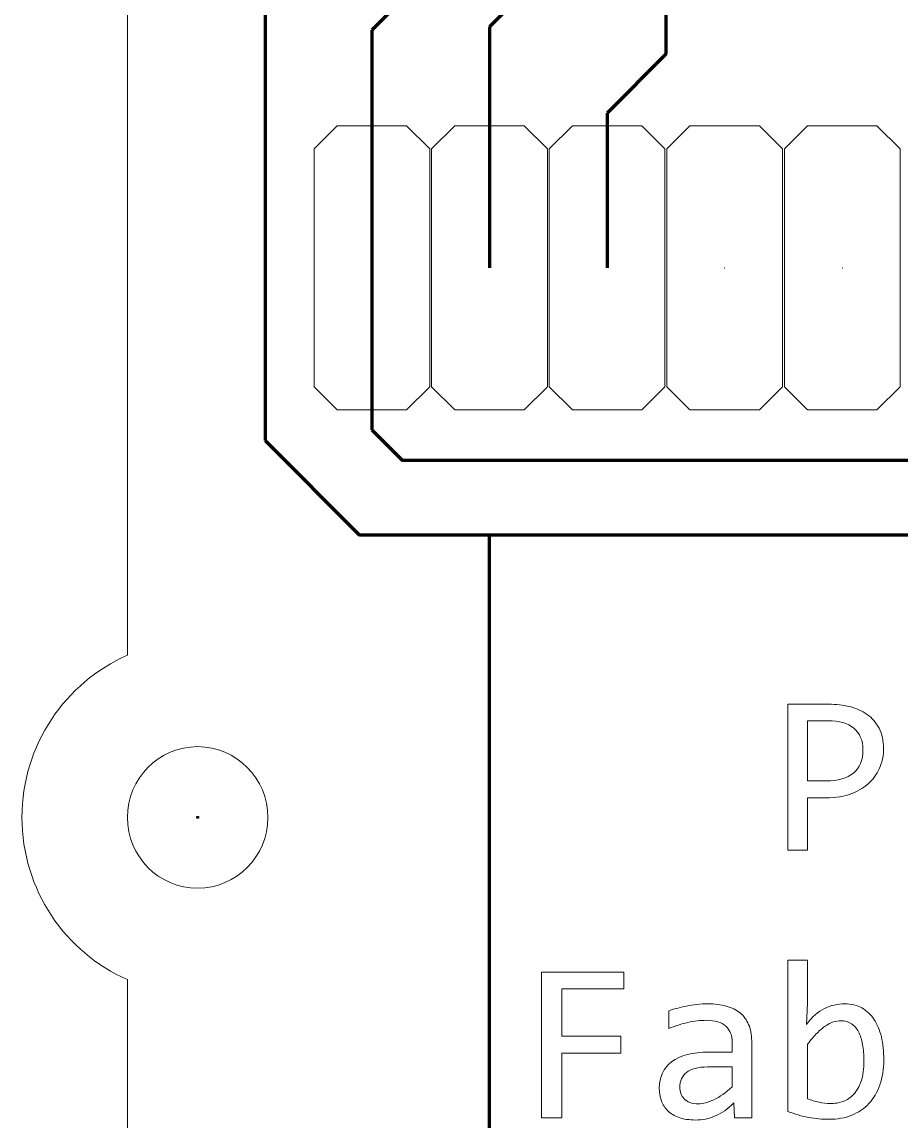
# Model space of a CAD drawing. Header units: millimetres. Extents: x -145 to 148, y -255 to 152.
# Drawn here: x 14.64 to 33.63, y 99.66 to 123.4 of the extents above; entities that cross this region are included whole.
import ezdxf

# ---------------------------------------------------------------- set-up
doc = ezdxf.new("R2010")
doc.units = ezdxf.units.MM
doc.header["$MEASUREMENT"] = 0
doc.layers.add('Layer 1', color=7, linetype='Continuous')

msp = doc.modelspace()

# ---------------------------------------------------------------- linework, layer by layer
at = {"layer": 'Layer 1', "lineweight": 18}
msp.add_ellipse((18.4384, 106.2204), major_axis=(0, 1.5284), ratio=0.9929992, dxfattribs=at)
for points in [[(16.9207, 144.194), (16.9207, 144.194), (16.9207, 109.7235), (16.9207, 109.7235)], [(16.9207, 102.7172), (16.9207, 102.7172), (16.9207, 76.4362), (16.9207, 76.4362)]]:
    msp.add_open_spline(points, degree=3, dxfattribs=at)
at = {"layer": 'Layer 1', "color": 6, "lineweight": 120}
for points in [[(28.5536, 136.5854), (28.5536, 136.5854), (28.5545, 122.7005), (28.5545, 122.7005)], [(23.8424, 124.8635), (23.8424, 124.8635), (22.2037, 123.2247), (22.2037, 123.2247)], [(26.012, 124.5649), (26.012, 124.5649), (24.7437, 123.2966), (24.7437, 123.2966)], [(19.8943, 123.5519), (19.8943, 123.5519), (19.8944, 114.3572), (19.8944, 114.3572)], [(22.2037, 123.2247), (22.2037, 123.2247), (22.2037, 114.5911), (22.2037, 114.5911)], [(24.7437, 123.2966), (24.7437, 123.2966), (24.7437, 118.0889), (24.7437, 118.0889)], [(28.5545, 122.7005), (28.5545, 122.7005), (27.2837, 121.4296), (27.2837, 121.4296)], [(27.2837, 121.4296), (27.2837, 121.4296), (27.2837, 118.0889), (27.2837, 118.0889)], [(22.2037, 114.5911), (22.2037, 114.5911), (22.8637, 113.9311), (22.8637, 113.9311)], [(19.8944, 114.3572), (19.8944, 114.3572), (21.9331, 112.3185), (21.9331, 112.3185)], [(59.8162, 113.9313), (59.8162, 113.9313), (22.8637, 113.9311), (22.8637, 113.9311)], [(61.3138, 112.3187), (61.3138, 112.3187), (21.9331, 112.3185), (21.9331, 112.3185)], [(24.744, 75.8429), (24.744, 75.8429), (24.7455, 112.3185), (24.7455, 112.3185)]]:
    msp.add_open_spline(points, degree=3, dxfattribs=at)
at = {"layer": 'Layer 1', "lineweight": 9}
for points in [[(23.4537, 115.5207), (23.4537, 115.5207), (23.4537, 120.6571), (23.4537, 120.6571), (23.4537, 120.6571), (22.9537, 121.1571), (22.9537, 121.1571), (22.9537, 121.1571), (21.4537, 121.1571), (21.4537, 121.1571), (21.4537, 121.1571), (20.9537, 120.6571), (20.9537, 120.6571), (20.9537, 120.6571), (20.9537, 115.5207), (20.9537, 115.5207), (20.9537, 115.5207), (21.4537, 115.0207), (21.4537, 115.0207), (21.4537, 115.0207), (22.9537, 115.0207), (22.9537, 115.0207), (22.9537, 115.0207), (23.4537, 115.5207), (23.4537, 115.5207)], [(25.9937, 115.5207), (25.9937, 115.5207), (25.9937, 120.6571), (25.9937, 120.6571), (25.9937, 120.6571), (25.4937, 121.1571), (25.4937, 121.1571), (25.4937, 121.1571), (23.9937, 121.1571), (23.9937, 121.1571), (23.9937, 121.1571), (23.4937, 120.6571), (23.4937, 120.6571), (23.4937, 120.6571), (23.4937, 115.5207), (23.4937, 115.5207), (23.4937, 115.5207), (23.9937, 115.0207), (23.9937, 115.0207), (23.9937, 115.0207), (25.4937, 115.0207), (25.4937, 115.0207), (25.4937, 115.0207), (25.9937, 115.5207), (25.9937, 115.5207)], [(28.5337, 115.5207), (28.5337, 115.5207), (28.5337, 120.6571), (28.5337, 120.6571), (28.5337, 120.6571), (28.0337, 121.1571), (28.0337, 121.1571), (28.0337, 121.1571), (26.5337, 121.1571), (26.5337, 121.1571), (26.5337, 121.1571), (26.0337, 120.6571), (26.0337, 120.6571), (26.0337, 120.6571), (26.0337, 115.5207), (26.0337, 115.5207), (26.0337, 115.5207), (26.5337, 115.0207), (26.5337, 115.0207), (26.5337, 115.0207), (28.0337, 115.0207), (28.0337, 115.0207), (28.0337, 115.0207), (28.5337, 115.5207), (28.5337, 115.5207)], [(31.0737, 115.5207), (31.0737, 115.5207), (31.0737, 120.6571), (31.0737, 120.6571), (31.0737, 120.6571), (30.5737, 121.1571), (30.5737, 121.1571), (30.5737, 121.1571), (29.0737, 121.1571), (29.0737, 121.1571), (29.0737, 121.1571), (28.5737, 120.6571), (28.5737, 120.6571), (28.5737, 120.6571), (28.5737, 115.5207), (28.5737, 115.5207), (28.5737, 115.5207), (29.0737, 115.0207), (29.0737, 115.0207), (29.0737, 115.0207), (30.5737, 115.0207), (30.5737, 115.0207), (30.5737, 115.0207), (31.0737, 115.5207), (31.0737, 115.5207)], [(33.6137, 115.5207), (33.6137, 115.5207), (33.6137, 120.6571), (33.6137, 120.6571), (33.6137, 120.6571), (33.1137, 121.1571), (33.1137, 121.1571), (33.1137, 121.1571), (31.6137, 121.1571), (31.6137, 121.1571), (31.6137, 121.1571), (31.1137, 120.6571), (31.1137, 120.6571), (31.1137, 120.6571), (31.1137, 115.5207), (31.1137, 115.5207), (31.1137, 115.5207), (31.6137, 115.0207), (31.6137, 115.0207), (31.6137, 115.0207), (33.1137, 115.0207), (33.1137, 115.0207), (33.1137, 115.0207), (33.6137, 115.5207), (33.6137, 115.5207)]]:
    msp.add_open_spline(points, degree=3, knots=[0, 0, 0, 0, 0.125, 0.125, 0.125, 0.25, 0.25, 0.25, 0.375, 0.375, 0.375, 0.5, 0.5, 0.5, 0.625, 0.625, 0.625, 0.75, 0.75, 0.75, 0.875, 0.875, 0.875, 1, 1, 1, 1], dxfattribs=at)
at = {"layer": 'Layer 1', "color": 5}
for points in [[(22.2037, 118.0872), (22.2037, 118.0872), (22.2072, 118.0872), (22.2072, 118.0872), (22.2072, 118.0872), (22.2072, 118.0907), (22.2072, 118.0907), (22.2072, 118.0907), (22.2037, 118.0907), (22.2037, 118.0907), (22.2037, 118.0907), (22.2037, 118.0872), (22.2037, 118.0872)], [(24.7437, 118.0872), (24.7437, 118.0872), (24.7472, 118.0872), (24.7472, 118.0872), (24.7472, 118.0872), (24.7472, 118.0907), (24.7472, 118.0907), (24.7472, 118.0907), (24.7437, 118.0907), (24.7437, 118.0907), (24.7437, 118.0907), (24.7437, 118.0872), (24.7437, 118.0872)], [(27.2837, 118.0872), (27.2837, 118.0872), (27.2872, 118.0872), (27.2872, 118.0872), (27.2872, 118.0872), (27.2872, 118.0907), (27.2872, 118.0907), (27.2872, 118.0907), (27.2837, 118.0907), (27.2837, 118.0907), (27.2837, 118.0907), (27.2837, 118.0872), (27.2837, 118.0872)], [(29.8237, 118.0872), (29.8237, 118.0872), (29.8272, 118.0872), (29.8272, 118.0872), (29.8272, 118.0872), (29.8272, 118.0907), (29.8272, 118.0907), (29.8272, 118.0907), (29.8237, 118.0907), (29.8237, 118.0907), (29.8237, 118.0907), (29.8237, 118.0872), (29.8237, 118.0872)], [(32.3637, 118.0872), (32.3637, 118.0872), (32.3672, 118.0872), (32.3672, 118.0872), (32.3672, 118.0872), (32.3672, 118.0907), (32.3672, 118.0907), (32.3672, 118.0907), (32.3637, 118.0907), (32.3637, 118.0907), (32.3637, 118.0907), (32.3637, 118.0872), (32.3637, 118.0872)]]:
    msp.add_open_spline(points, degree=3, knots=[0, 0, 0, 0, 0.25, 0.25, 0.25, 0.5, 0.5, 0.5, 0.75, 0.75, 0.75, 1, 1, 1, 1], dxfattribs=at)
at = {"layer": 'Layer 1', "color": 5, "lineweight": 9}
for points in [[(22.2037, 118.0872), (22.2037, 118.0872), (22.2072, 118.0872), (22.2072, 118.0872), (22.2072, 118.0872), (22.2072, 118.0907), (22.2072, 118.0907), (22.2072, 118.0907), (22.2037, 118.0907), (22.2037, 118.0907), (22.2037, 118.0907), (22.2037, 118.0872), (22.2037, 118.0872)], [(24.7437, 118.0872), (24.7437, 118.0872), (24.7472, 118.0872), (24.7472, 118.0872), (24.7472, 118.0872), (24.7472, 118.0907), (24.7472, 118.0907), (24.7472, 118.0907), (24.7437, 118.0907), (24.7437, 118.0907), (24.7437, 118.0907), (24.7437, 118.0872), (24.7437, 118.0872)], [(27.2837, 118.0872), (27.2837, 118.0872), (27.2872, 118.0872), (27.2872, 118.0872), (27.2872, 118.0872), (27.2872, 118.0907), (27.2872, 118.0907), (27.2872, 118.0907), (27.2837, 118.0907), (27.2837, 118.0907), (27.2837, 118.0907), (27.2837, 118.0872), (27.2837, 118.0872)], [(29.8237, 118.0872), (29.8237, 118.0872), (29.8272, 118.0872), (29.8272, 118.0872), (29.8272, 118.0872), (29.8272, 118.0907), (29.8272, 118.0907), (29.8272, 118.0907), (29.8237, 118.0907), (29.8237, 118.0907), (29.8237, 118.0907), (29.8237, 118.0872), (29.8237, 118.0872)], [(32.3637, 118.0872), (32.3637, 118.0872), (32.3672, 118.0872), (32.3672, 118.0872), (32.3672, 118.0872), (32.3672, 118.0907), (32.3672, 118.0907), (32.3672, 118.0907), (32.3637, 118.0907), (32.3637, 118.0907), (32.3637, 118.0907), (32.3637, 118.0872), (32.3637, 118.0872)]]:
    msp.add_open_spline(points, degree=3, knots=[0, 0, 0, 0, 0.25, 0.25, 0.25, 0.5, 0.5, 0.5, 0.75, 0.75, 0.75, 1, 1, 1, 1], dxfattribs=at)
at = {"layer": 'Layer 1', "lineweight": 18}
msp.add_open_spline([(16.9207, 109.7235), (15.5809, 109.134), (14.6443, 107.7873), (14.6443, 106.2204), (14.6443, 104.6535), (15.5809, 103.3068), (16.9207, 102.7172)], degree=3, knots=[0, 0, 0, 0, 0.5, 0.5, 0.5, 1, 1, 1, 1], dxfattribs=at)
at = {"layer": 'Layer 1', "color": 161, "lineweight": 9}
for points, knots in [([(33.2561, 107.7004), (33.2561, 107.5711), (33.2323, 107.4444), (33.1837, 107.3176), (33.136, 107.1917), (33.0611, 107.0789), (32.9598, 106.9793), (32.8586, 106.8797), (32.7285, 106.799), (32.5713, 106.7373), (32.4141, 106.6756), (32.2256, 106.6443), (32.0075, 106.6443), (32.0075, 106.6443), (31.6165, 106.6443), (31.6165, 106.6443), (31.6165, 106.6443), (31.6165, 105.5133), (31.6165, 105.5133), (31.6165, 105.5133), (31.1868, 105.5133), (31.1868, 105.5133), (31.1868, 105.5133), (31.1868, 108.6643), (31.1868, 108.6643), (31.1868, 108.6643), (32.0741, 108.6643), (32.0741, 108.6643), (32.2305, 108.6643), (32.3795, 108.647), (32.5227, 108.6124), (32.666, 108.5778), (32.7919, 108.5219), (32.9006, 108.4453), (33.0092, 108.3679), (33.0956, 108.2683), (33.1598, 108.1457), (33.224, 108.0239), (33.2561, 107.8749), (33.2561, 107.7004)], [0, 0, 0, 0, 0.0769231, 0.0769231, 0.0769231, 0.1538462, 0.1538462, 0.1538462, 0.2307692, 0.2307692, 0.2307692, 0.3076923, 0.3076923, 0.3076923, 0.3846154, 0.3846154, 0.3846154, 0.4615385, 0.4615385, 0.4615385, 0.5384615, 0.5384615, 0.5384615, 0.6153846, 0.6153846, 0.6153846, 0.6923077, 0.6923077, 0.6923077, 0.7692308, 0.7692308, 0.7692308, 0.8461538, 0.8461538, 0.8461538, 0.9230769, 0.9230769, 0.9230769, 1, 1, 1, 1]), ([(32.8117, 107.6806), (32.8117, 107.8839), (32.745, 108.0395), (32.6125, 108.1473), (32.4799, 108.2552), (32.2939, 108.3087), (32.056, 108.3087), (32.056, 108.3087), (31.6165, 108.3087), (31.6165, 108.3087), (31.6165, 108.3087), (31.6165, 107.0098), (31.6165, 107.0098), (31.6165, 107.0098), (32.0173, 107.0098), (32.0173, 107.0098), (32.2717, 107.0098), (32.4676, 107.0649), (32.605, 107.176), (32.7425, 107.2872), (32.8117, 107.4559), (32.8117, 107.6806)], [0, 0, 0, 0, 0.1428571, 0.1428571, 0.1428571, 0.2857143, 0.2857143, 0.2857143, 0.4285714, 0.4285714, 0.4285714, 0.5714286, 0.5714286, 0.5714286, 0.7142857, 0.7142857, 0.7142857, 0.8571429, 0.8571429, 0.8571429, 1, 1, 1, 1]), ([(33.2611, 100.9836), (33.2611, 100.7828), (33.2331, 100.6025), (33.1779, 100.4445), (33.122, 100.2864), (33.0438, 100.1514), (32.9417, 100.042), (32.8396, 99.9317), (32.7153, 99.8469), (32.5688, 99.7884), (32.4223, 99.73), (32.2577, 99.7004), (32.0741, 99.7004), (31.9317, 99.7004), (31.7852, 99.7144), (31.6354, 99.7415), (31.4856, 99.7687), (31.3382, 99.8123), (31.1917, 99.8716), (31.1917, 99.8716), (31.1917, 103.1378), (31.1917, 103.1378), (31.1917, 103.1378), (31.6115, 103.1378), (31.6115, 103.1378), (31.6115, 103.1378), (31.6115, 102.1994), (31.6115, 102.1994), (31.6115, 102.1994), (31.5926, 101.7508), (31.5926, 101.7508), (31.7128, 101.9129), (31.842, 102.0274), (31.9795, 102.094), (32.1169, 102.1607), (32.2643, 102.1945), (32.4215, 102.1945), (32.5598, 102.1945), (32.6816, 102.1657), (32.7861, 102.1072), (32.8907, 102.0496), (32.9779, 101.9681), (33.0487, 101.8627), (33.1195, 101.7574), (33.173, 101.6306), (33.2084, 101.4816), (33.2438, 101.3326), (33.2611, 101.1672), (33.2611, 100.9836)], [0, 0, 0, 0, 0.0625, 0.0625, 0.0625, 0.125, 0.125, 0.125, 0.1875, 0.1875, 0.1875, 0.25, 0.25, 0.25, 0.3125, 0.3125, 0.3125, 0.375, 0.375, 0.375, 0.4375, 0.4375, 0.4375, 0.5, 0.5, 0.5, 0.5625, 0.5625, 0.5625, 0.625, 0.625, 0.625, 0.6875, 0.6875, 0.6875, 0.75, 0.75, 0.75, 0.8125, 0.8125, 0.8125, 0.875, 0.875, 0.875, 0.9375, 0.9375, 0.9375, 1, 1, 1, 1]), ([(27.6473, 102.5155), (27.6473, 102.5155), (26.3089, 102.5155), (26.3089, 102.5155), (26.3089, 102.5155), (26.3089, 101.4932), (26.3089, 101.4932), (26.3089, 101.4932), (27.5774, 101.4932), (27.5774, 101.4932), (27.5774, 101.4932), (27.5774, 101.1326), (27.5774, 101.1326), (27.5774, 101.1326), (26.3089, 101.1326), (26.3089, 101.1326), (26.3089, 101.1326), (26.3089, 99.73), (26.3089, 99.73), (26.3089, 99.73), (25.8694, 99.73), (25.8694, 99.73), (25.8694, 99.73), (25.8694, 102.881), (25.8694, 102.881), (25.8694, 102.881), (27.6473, 102.881), (27.6473, 102.881), (27.6473, 102.881), (27.6473, 102.5155), (27.6473, 102.5155)], [0, 0, 0, 0, 0.1, 0.1, 0.1, 0.2, 0.2, 0.2, 0.3, 0.3, 0.3, 0.4, 0.4, 0.4, 0.5, 0.5, 0.5, 0.6, 0.6, 0.6, 0.7, 0.7, 0.7, 0.8, 0.8, 0.8, 0.9, 0.9, 0.9, 1, 1, 1, 1]), ([(30.0328, 99.73), (30.0328, 99.73), (30.0237, 100.0551), (30.0237, 100.0551), (29.892, 99.9251), (29.7578, 99.8304), (29.622, 99.7728), (29.4862, 99.7144), (29.343, 99.6856), (29.194, 99.6856), (29.0557, 99.6856), (28.9372, 99.7037), (28.8392, 99.7391), (28.7413, 99.7744), (28.6598, 99.823), (28.5964, 99.8847), (28.533, 99.9465), (28.4861, 100.0189), (28.4565, 100.1029), (28.4268, 100.1868), (28.412, 100.2774), (28.412, 100.3753), (28.412, 100.6182), (28.5026, 100.8083), (28.6837, 100.9458), (28.8647, 101.0832), (29.1314, 101.1524), (29.4854, 101.1524), (29.4854, 101.1524), (29.9875, 101.1524), (29.9875, 101.1524), (29.9875, 101.1524), (29.9875, 101.3647), (29.9875, 101.3647), (29.9875, 101.5088), (29.9414, 101.6232), (29.85, 101.7096), (29.7578, 101.7961), (29.6179, 101.8389), (29.4302, 101.8389), (29.2936, 101.8389), (29.1586, 101.8232), (29.0261, 101.7928), (28.8936, 101.7615), (28.7561, 101.7179), (28.6145, 101.6611), (28.6145, 101.6611), (28.6145, 102.0414), (28.6145, 102.0414), (28.6672, 102.0603), (28.7265, 102.0792), (28.7915, 102.0973), (28.8565, 102.1163), (28.9257, 102.1319), (28.9973, 102.1467), (29.0697, 102.1607), (29.1454, 102.1722), (29.2245, 102.1813), (29.3027, 102.1903), (29.3825, 102.1945), (29.4623, 102.1945), (29.6089, 102.1945), (29.7406, 102.178), (29.8583, 102.1459), (29.9752, 102.1138), (30.0748, 102.0652), (30.1554, 101.9994), (30.2369, 101.9335), (30.2986, 101.8504), (30.3423, 101.7508), (30.3859, 101.6512), (30.4073, 101.5335), (30.4073, 101.3985), (30.4073, 101.3985), (30.4073, 99.73), (30.4073, 99.73), (30.4073, 99.73), (30.0328, 99.73), (30.0328, 99.73)], [0, 0, 0, 0, 0.0384615, 0.0384615, 0.0384615, 0.0769231, 0.0769231, 0.0769231, 0.1153846, 0.1153846, 0.1153846, 0.1538462, 0.1538462, 0.1538462, 0.1923077, 0.1923077, 0.1923077, 0.2307692, 0.2307692, 0.2307692, 0.2692308, 0.2692308, 0.2692308, 0.3076923, 0.3076923, 0.3076923, 0.3461538, 0.3461538, 0.3461538, 0.3846154, 0.3846154, 0.3846154, 0.4230769, 0.4230769, 0.4230769, 0.4615385, 0.4615385, 0.4615385, 0.5, 0.5, 0.5, 0.5384615, 0.5384615, 0.5384615, 0.5769231, 0.5769231, 0.5769231, 0.6153846, 0.6153846, 0.6153846, 0.6538462, 0.6538462, 0.6538462, 0.6923077, 0.6923077, 0.6923077, 0.7307692, 0.7307692, 0.7307692, 0.7692308, 0.7692308, 0.7692308, 0.8076923, 0.8076923, 0.8076923, 0.8461538, 0.8461538, 0.8461538, 0.8846154, 0.8846154, 0.8846154, 0.9230769, 0.9230769, 0.9230769, 0.9615385, 0.9615385, 0.9615385, 1, 1, 1, 1]), ([(32.8314, 100.9655), (32.8314, 101.0923), (32.8224, 101.2092), (32.8034, 101.3154), (32.7853, 101.4215), (32.7557, 101.5121), (32.7153, 101.5878), (32.6758, 101.6635), (32.624, 101.7228), (32.5614, 101.7648), (32.4989, 101.8076), (32.424, 101.829), (32.3375, 101.829), (32.284, 101.829), (32.2305, 101.8208), (32.1754, 101.8035), (32.121, 101.787), (32.0642, 101.7582), (32.0058, 101.7195), (31.9474, 101.68), (31.8848, 101.6273), (31.8198, 101.5623), (31.7547, 101.4973), (31.6856, 101.4166), (31.6115, 101.3203), (31.6115, 101.3203), (31.6115, 100.1449), (31.6115, 100.1449), (31.6938, 100.1128), (31.777, 100.0872), (31.8626, 100.0691), (31.9474, 100.0502), (32.0289, 100.0411), (32.1054, 100.0411), (32.2025, 100.0411), (32.2939, 100.0568), (32.382, 100.0872), (32.4692, 100.1177), (32.5466, 100.1687), (32.6133, 100.2403), (32.68, 100.312), (32.7326, 100.4066), (32.7721, 100.5251), (32.8117, 100.6429), (32.8314, 100.7902), (32.8314, 100.9655)], [0, 0, 0, 0, 0.0666667, 0.0666667, 0.0666667, 0.1333333, 0.1333333, 0.1333333, 0.2, 0.2, 0.2, 0.2666667, 0.2666667, 0.2666667, 0.3333333, 0.3333333, 0.3333333, 0.4, 0.4, 0.4, 0.4666667, 0.4666667, 0.4666667, 0.5333333, 0.5333333, 0.5333333, 0.6, 0.6, 0.6, 0.6666667, 0.6666667, 0.6666667, 0.7333333, 0.7333333, 0.7333333, 0.8, 0.8, 0.8, 0.8666667, 0.8666667, 0.8666667, 0.9333333, 0.9333333, 0.9333333, 1, 1, 1, 1]), ([(29.9875, 100.8314), (29.9875, 100.8314), (29.4549, 100.8314), (29.4549, 100.8314), (29.3504, 100.8314), (29.2598, 100.8207), (29.1841, 100.8001), (29.1092, 100.7795), (29.0467, 100.749), (28.9989, 100.7112), (28.9504, 100.6725), (28.915, 100.6264), (28.8911, 100.5721), (28.868, 100.5186), (28.8565, 100.4576), (28.8565, 100.3902), (28.8565, 100.3441), (28.8639, 100.2996), (28.8779, 100.2568), (28.8927, 100.214), (28.9158, 100.1761), (28.9479, 100.1432), (28.98, 100.1103), (29.022, 100.0848), (29.0738, 100.065), (29.1249, 100.0461), (29.1874, 100.0362), (29.2615, 100.0362), (29.3578, 100.0362), (29.4689, 100.0658), (29.5932, 100.1243), (29.7175, 100.1827), (29.8492, 100.2757), (29.9875, 100.4025), (29.9875, 100.4025), (29.9875, 100.8314), (29.9875, 100.8314)], [0, 0, 0, 0, 0.0833333, 0.0833333, 0.0833333, 0.1666667, 0.1666667, 0.1666667, 0.25, 0.25, 0.25, 0.3333333, 0.3333333, 0.3333333, 0.4166667, 0.4166667, 0.4166667, 0.5, 0.5, 0.5, 0.5833333, 0.5833333, 0.5833333, 0.6666667, 0.6666667, 0.6666667, 0.75, 0.75, 0.75, 0.8333333, 0.8333333, 0.8333333, 0.9166667, 0.9166667, 0.9166667, 1, 1, 1, 1])]:
    msp.add_open_spline(points, degree=3, knots=knots, dxfattribs=at)
at = {"layer": 'Layer 1'}
msp.add_open_spline([(18.4562, 106.2024), (18.4562, 106.2024), (18.4562, 106.2383), (18.4562, 106.2383), (18.4562, 106.2383), (18.4206, 106.2383), (18.4206, 106.2383), (18.4206, 106.2383), (18.4206, 106.2024), (18.4206, 106.2024), (18.4206, 106.2024), (18.4562, 106.2024), (18.4562, 106.2024)], degree=3, knots=[0, 0, 0, 0, 0.25, 0.25, 0.25, 0.5, 0.5, 0.5, 0.75, 0.75, 0.75, 1, 1, 1, 1], dxfattribs=at)
at = {"layer": 'Layer 1', "color": 1, "lineweight": 9}
msp.add_open_spline([(18.4562, 106.2024), (18.4562, 106.2024), (18.4562, 106.2383), (18.4562, 106.2383), (18.4562, 106.2383), (18.4206, 106.2383), (18.4206, 106.2383), (18.4206, 106.2383), (18.4206, 106.2024), (18.4206, 106.2024), (18.4206, 106.2024), (18.4562, 106.2024), (18.4562, 106.2024)], degree=3, knots=[0, 0, 0, 0, 0.25, 0.25, 0.25, 0.5, 0.5, 0.5, 0.75, 0.75, 0.75, 1, 1, 1, 1], dxfattribs=at)

doc.saveas('drawing.dxf')
